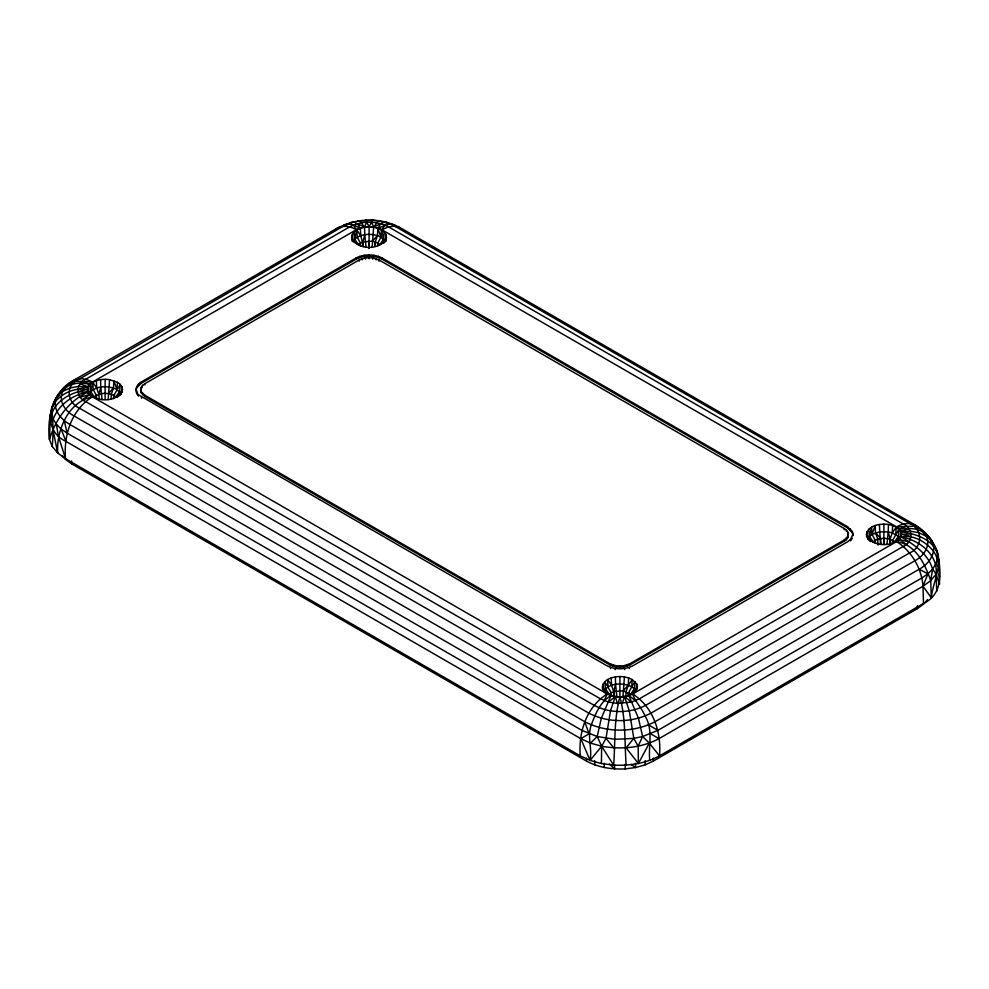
<?xml version="1.0" encoding="UTF-8"?>
<svg xmlns="http://www.w3.org/2000/svg" width="989" height="989" viewBox="0 0 989 989"><rect width="100%" height="100%" fill="white"/><g stroke="black" fill="none" stroke-linecap="round" stroke-linejoin="round"><path stroke-width="1.48" d="M375.276 246.459L375.288 241.897L377.464 235.629L377.835 228.298C368.427 224.824 349.006 227.519 352.072 241.205M890.063 545.186L890.088 539.116L888.233 531.872L888.419 524.516C880.136 523.082 864.881 525.839 866.723 537.039M626.173 765.14C624.405 742.591 625.963 718.941 619.905 697.047L610.918 695.663L607.197 694.006L92.397 396.787C85.783 394.079 85.783 384.845 92.397 382.125L356.399 229.708C364.212 225.677 373.99 225.677 381.803 229.708L896.603 526.914C903.217 529.634 903.217 538.869 896.603 541.589L632.601 694.006L628.88 695.663L619.905 697.047C613.835 718.941 615.393 742.591 613.625 765.14C629.375 765.894 645.52 763.459 659.502 755.868L923.503 603.451C943.222 594.476 941.355 570.95 937.424 553.296C934.284 541.168 925.481 531.328 914.949 524.887L400.149 227.668C387.268 220.943 372.049 218.495 357.734 221.116L372.927 220.349L380.468 221.116M62.319 455.793L65.076 459.094L71.678 463.866L586.477 761.085C598.271 767.489 611.907 769.541 625.196 768.91L625.209 764.621M601.399 763.533L601.646 746.225L597.195 736.533L601.349 718.199L610.918 695.663C600.261 701.807 595.403 713.897 591.298 724.888C586.947 736.385 592.423 748.426 590.099 760.393L601.399 763.533L613.625 765.14L601.646 746.225L590.495 743.122L580.815 738.659L66.016 441.44C38.287 428.373 51.898 391.038 74.051 380.085L338.053 227.668L350.551 222.624L359.712 220.732L364.447 227.025L366.709 222.265L365.942 220.09L365.275 220.349M635.568 763.261L635.507 767.551L625.196 768.91M630.945 764.349L635.507 767.551L645.051 764.893L645.149 760.603M108.147 399.593L109.618 379.714C100.829 377.996 84.856 381.692 88.07 393.622M372.148 247.176L373.619 227.297M622.946 696.8L624.418 676.933C615.628 675.215 599.655 678.911 602.87 690.841M886.948 544.383L888.233 531.872L892.263 532.836L898.383 536.372L900.064 538.708L898.371 540.6M617.507 703.439L608.309 702.017L600.508 698.864L85.709 401.645C75.535 397.627 75.535 383.275 85.709 379.257L349.71 226.84C361.578 220.634 376.624 220.634 388.492 226.84L903.291 524.059C913.465 528.064 913.465 542.429 903.291 546.447L639.29 698.864L631.489 702.017L617.507 703.439L615.245 696.689L610.51 710.807L605.997 738.387L601.646 746.225L590.099 760.393L580.296 755.868L65.497 458.661L57.683 452.999L52.244 446.472C53.357 433.652 53.258 421.017 51.576 408.494L55.433 401.583L56.942 396.638L62.69 391.459L69.143 383.472L75.399 381.358L343.467 226.147L353.778 221.981L364.447 227.025M52.924 429.424L57.683 452.999C56.249 430.425 68.192 401.769 92.397 396.787C71.628 409.594 63.444 435.271 65.497 458.661L58.289 435.852L56.398 424.306L53.196 419.225C58.598 404.625 72.704 394.747 87.749 392.139C68.29 401.41 55.656 419.336 49.45 439.413L52.244 446.472M580.296 755.868C578.244 732.49 586.428 706.814 607.197 694.006L604.168 700.632M880.519 544.469L879.382 524.516M645.051 764.893L653.321 761.085L653.408 758.204M653.321 761.085L917.322 608.668L917.409 605.787M113.747 398.48L113.846 395.452L120.238 384.412L117.456 382.323L109.618 379.714M915.146 526.222L919.152 528.534C913.613 521.487 903.526 522.785 896.603 526.914L913.601 526.16L919.857 528.274L926.31 536.248L932.058 541.44C937.349 552.517 928.844 564.163 919.152 569.244L655.151 721.661C633.578 732.936 606.22 732.936 584.647 721.661L69.848 424.442C61.775 419.818 54.123 411.56 55.433 401.583C63.086 392.497 75.325 387.49 87.131 389.456C75.176 391.867 62.913 396.416 55.433 406.603C48.572 416.134 50.315 428.373 49.45 439.413C46.186 413.934 56.052 375.981 89.542 384.276L82.643 381.371L75.399 381.358C64.854 388.318 68.686 403.71 79.466 408.173L594.265 705.38C609.953 713.588 629.845 713.588 645.533 705.38L909.534 552.962C922.997 547.659 922.997 528.67 909.534 523.366L394.735 226.147L389.901 223.798L378.49 220.732L373.755 227.025L371.493 222.265L372.26 220.09L372.927 220.349M111.052 398.777L111.287 394.314L113.463 388.047L113.834 380.716L116.925 389.579L121.264 393.906L119.57 395.81M375.054 246.36L375.288 241.897L372.297 241.192L362.914 241.897L358.389 244.518L352.937 241.489L352.22 234.43M625.777 697.48L626.086 691.534L628.262 685.266L632.255 679.542L636.78 684.067L637.077 689.457M624.418 676.933L628.633 677.935L628.262 685.266L623.107 690.817L613.712 691.534L609.187 694.154L605.416 688.801L604.774 681.631L611.153 692.671L611.375 695.737L611.153 692.671M889.779 545.063L890.088 539.116L892.263 532.836L896.257 527.125L900.781 531.649L901.078 537.039M892.263 532.836L892.634 525.518L888.419 524.516M368.65 248.474L369.095 240.945M883.548 544.185L883.894 538.164L890.088 539.116L894.612 541.725L898.383 536.372L899.026 529.214L892.647 540.254L892.424 543.32M113.624 398.518L113.846 395.452C107.813 392.423 99.716 392.497 94.388 396.935L90.036 394.512M117.456 382.323L116.925 389.579C108.221 385.253 94.969 385.253 88.936 393.906L88.219 386.847M377.625 246.1L377.847 243.034L380.926 237.162L381.457 229.905L377.835 228.298L380.926 237.162L385.253 241.489L383.571 243.393M628.275 695.675L628.645 692.671L631.724 686.799L632.255 679.542L628.633 677.935M895.725 534.381L896.257 527.125L892.634 525.518M117.555 397.244L119.582 391.582L120.238 384.412L121.981 386.847L122.277 392.237M383.584 239.165L384.227 231.995L381.457 229.905L383.584 239.165L379.813 244.518L375.288 241.897M632.354 694.451L634.382 688.801L635.037 681.631L631.724 686.799C623.021 682.472 609.768 682.459 603.747 691.126L606.269 693.969M121.264 393.906L121.981 386.847M384.227 231.995L385.982 234.43L385.253 241.489L379.813 244.518M633.529 693.969L636.063 691.126L636.78 684.067M900.064 538.708L900.781 531.649M386.13 241.205L385.982 234.43M113.475 398.456L113.846 395.452L115.812 396.935L119.582 391.582M649.699 760.393C648.277 745.286 653.457 729.882 645.075 715.999C641.886 708.062 635.433 702.091 632.601 694.006C653.383 706.814 661.554 732.49 659.502 755.868L649.316 743.122L642.603 736.533L638.449 718.199L628.88 695.663L635.63 700.632M601.646 746.225C620.894 749.699 641.564 748.03 658.983 738.659L922.984 586.242L930.711 580.654C925.074 564.163 915.826 544.469 896.603 541.589C911.697 551.256 921.674 568.403 922.984 586.242L931.317 597.789L930.711 580.654L932.602 569.108L935.804 564.027L937.424 558.698L937.424 553.296C931.762 538.473 915.344 534.06 901.251 531.575L908.755 528.559C918.67 528.2 928.955 533.232 932.602 542.887L930.723 541.008M931.317 597.789C933.072 580.036 945.496 560.986 933.393 544.16M122.574 389.456C118.482 403.277 91.717 403.277 87.625 389.456M136.062 389.456L138.571 396.07C134.034 391.817 136.185 384.276 141.538 381.841L355.904 258.067C364.014 253.889 374.188 253.889 382.298 258.067L847.462 526.63L852.295 531.464L852.938 535.469L852.295 531.464M136.062 390.68L136.705 386.662M140.698 389.456L142.577 385.401L144.802 383.732L359.168 259.959L365.473 257.869L372.729 257.869L379.022 259.959L844.198 528.522C849.588 530.846 849.588 538.881 844.198 541.206L629.832 664.967L623.527 667.068L616.271 667.068L609.978 664.967L144.802 396.404L141.167 392.769L140.698 389.456L141.167 392.769M140.698 390.68L141.167 387.354M386.575 237.039C382.483 250.86 355.719 250.86 351.627 237.039M637.373 686.675C633.281 700.496 606.517 700.496 602.425 686.675M847.833 537.571L848.302 534.258M852.938 534.258L850.429 539.648L847.462 541.873L633.096 665.646C624.986 669.825 614.812 669.825 606.702 665.646L138.571 394.846M901.375 534.258C897.283 548.079 870.518 548.079 866.426 534.258M94.388 396.935L90.617 391.582L92.743 382.323L96.737 388.047L98.912 394.314L99.147 398.777M352.937 241.489L354.618 239.165L356.745 229.905L360.738 235.629L363.408 246.484M870.271 541.552L867.736 538.708L869.418 536.372L871.544 527.125L872.075 534.381L875.154 540.254L875.525 543.258M98.912 394.314L100.767 387.082L100.581 379.714M364.582 227.297L364.768 234.665L362.914 241.897L363.148 246.36M615.381 676.933L615.566 684.301L613.712 691.534L613.724 696.095M622.291 703.439L624.553 696.689L631.489 702.017M55.532 400.656L56.398 398.085M883.894 538.164L877.713 539.116L873.188 541.725L869.418 536.372L872.075 534.381L875.166 525.518L875.537 532.836L877.713 539.116L878.022 545.063M896.355 542.034L898.383 536.372M51.824 411.127L50.167 415.306L51.057 419.509M642.603 736.533L633.813 738.387L626.086 747.808L638.399 763.533L638.152 746.225L642.603 736.533L657.895 730.352L921.896 577.935L927.917 573.793L932.602 569.108C928.041 553.716 914.17 544.803 901.251 536.94C913.836 534.579 925.939 541.824 933.567 551.392C940.428 560.924 938.685 573.175 939.55 584.215L936.076 574.213L932.602 569.108M638.399 763.533L649.316 743.122M371.493 222.265L369.095 226.666L366.709 222.265M387.651 222.624L384.424 221.981L380.691 223.687L378.082 228.051L389.901 223.798L394.277 224.837L396.849 227.272M384.832 225.059L381.803 229.708L388.492 226.84L394.735 226.147L400.149 227.668M631.724 686.799L634.382 688.801L630.611 694.154L623.107 690.817M136.705 387.886L141.538 383.052L355.904 259.291C364.014 255.113 374.188 255.113 382.298 259.291L847.462 527.854L852.295 532.688M141.167 388.578L142.577 385.401M141.167 391.557L144.802 395.192L609.978 663.755L616.271 665.844L623.527 665.844L629.832 663.755L844.198 539.982L847.833 536.347M852.295 538.263L850.429 540.859L850.429 539.648M930.711 580.654L936.076 574.213C938.413 554.483 918.892 539.957 901.251 536.94M927.595 599.482L923.924 603.883L917.322 608.668M108.296 393.61L113.463 388.047M372.297 241.192L377.464 235.629L380.926 237.162M50.167 422.451L53.196 419.225M57.337 397.145L59.216 395.279M590.495 743.122L597.195 736.533L615.22 739.315L633.813 738.387L638.152 746.225M70.899 382.83C76.388 376.488 85.932 378.428 92.397 382.125L82.643 381.371M333.849 231.315C339.388 224.268 349.476 225.579 356.399 229.708L353.37 225.059L348.301 223.798L343.925 224.837M608.309 702.017L615.245 696.689M358.389 244.518L354.618 239.165C360.812 233.849 369.911 233.416 377.464 235.629M82.643 399.531L89.542 394.648L80.245 397.145M64.26 387.577L69.848 383.732M373.755 227.025L380.691 223.687M872.075 534.381L879.567 531.872L888.233 531.872M906.357 526.173L899.458 529.066L908.755 528.559M77.785 389.073L87.749 386.773L80.245 383.757M350.551 222.624L353.778 221.981M901.251 531.575L910.387 531.155L918.917 532.75L926.31 536.248C930.97 546.002 923.479 556.263 914.949 560.738L650.947 713.156C631.946 723.083 607.852 723.083 588.851 713.156L74.051 415.936C65.521 411.461 58.03 401.213 62.69 391.459L70.083 387.948L78.613 386.353L87.749 386.773M911.215 533.875L901.869 534.258L911.215 536.631M77.785 391.829L87.749 392.139M908.755 541.935L899.458 539.438L906.357 544.333M597.195 736.533L581.903 730.352L67.104 433.133L61.083 428.991L56.398 424.306M353.37 225.059L360.12 228.051L357.511 223.687M919.152 569.244L927.917 573.793L922.984 586.242L923.503 603.451M873.188 541.725L867.736 538.708L867.019 531.649M648.5 724.888L657.895 730.352M650.725 733.826L658.983 738.659M921.389 530.067L924.74 532.379L926.644 535.877M609.385 763.941L614.614 768.91L614.589 764.621M935.804 564.027L938.833 567.253M875.537 532.836L880.705 538.399L880.853 544.383M605.997 738.387L613.712 747.808M634.382 688.801L636.063 691.126M614.021 697.48L613.712 691.534L611.536 685.266L607.543 679.542L608.074 686.799M590.099 760.393L580.815 738.659L589.085 733.826L584.647 721.661M937.176 555.917L938.833 560.108M61.083 428.991L66.016 441.44M624.553 696.689L629.288 710.807L633.813 738.387M605.416 688.801L607.444 694.451M933.035 544.173L934.333 548.005M64.26 420.597L67.104 433.133M615.566 684.301L616.852 696.8M364.768 234.665L366.054 247.176M100.767 387.082L102.052 399.593M939.117 573.991L939.55 576.97M603.018 684.067L603.747 691.126M868.762 529.214L869.418 536.372M353.963 231.995L354.618 239.165M89.974 384.412L90.617 391.582M875.154 540.254L875.376 543.32M360.577 246.1L360.355 243.034L357.276 237.162L356.745 229.905M96.576 398.518L96.353 395.452L93.275 389.579L92.743 382.323M611.165 677.935L611.536 685.266M360.367 228.298L360.738 235.629M96.366 380.716L96.737 388.047M936.076 574.213L936.756 591.274M586.39 758.204L586.477 761.085M71.591 460.998L71.678 463.866M594.649 760.603L594.76 764.893M604.23 763.261L604.291 767.551M883.894 524.17L883.894 544.16M850.429 528.868L850.429 530.092M847.833 532.156L847.833 533.38M847.462 526.63L847.462 527.854M846.423 530.203L846.423 531.427M846.423 538.313L846.423 539.524M844.198 528.522L844.198 529.745M844.198 539.982L844.198 541.206M629.832 663.755L629.832 664.967M629.239 667.352L629.239 668.576M626.915 665.041L626.915 666.252M624.727 668.428L624.727 669.652M623.527 665.844L623.527 667.068M619.905 666.129L619.905 667.34M619.905 676.587L619.905 696.577M616.271 665.844L616.271 667.068M615.071 668.428L615.071 669.652M612.883 665.041L612.883 666.252M610.572 667.352L610.572 668.576M609.978 663.755L609.978 664.967M382.298 258.067L382.298 259.291M379.022 259.959L379.022 261.183M378.428 256.361L378.428 257.585M376.117 258.673L376.117 259.897M373.929 255.286L373.929 256.497M372.729 257.869L372.729 259.081M369.095 226.951L369.095 248.437M369.095 254.915L369.095 256.139M369.095 257.585L369.095 258.809M365.473 257.869L365.473 259.081M364.273 255.286L364.273 256.497M362.085 258.673L362.085 259.897M359.761 256.361L359.761 257.585M359.168 259.959L359.168 261.183M355.904 258.067L355.904 259.291M144.802 383.732L144.802 384.944M144.802 395.192L144.802 396.404M142.577 393.511L142.577 394.735M141.538 381.841L141.538 383.052M141.538 397.084L141.538 398.295M138.571 384.066L138.571 385.29M136.705 392.25L136.705 393.461M105.106 379.368L105.106 399.358M628.645 692.671L628.547 695.7L628.645 692.671"/></g></svg>
